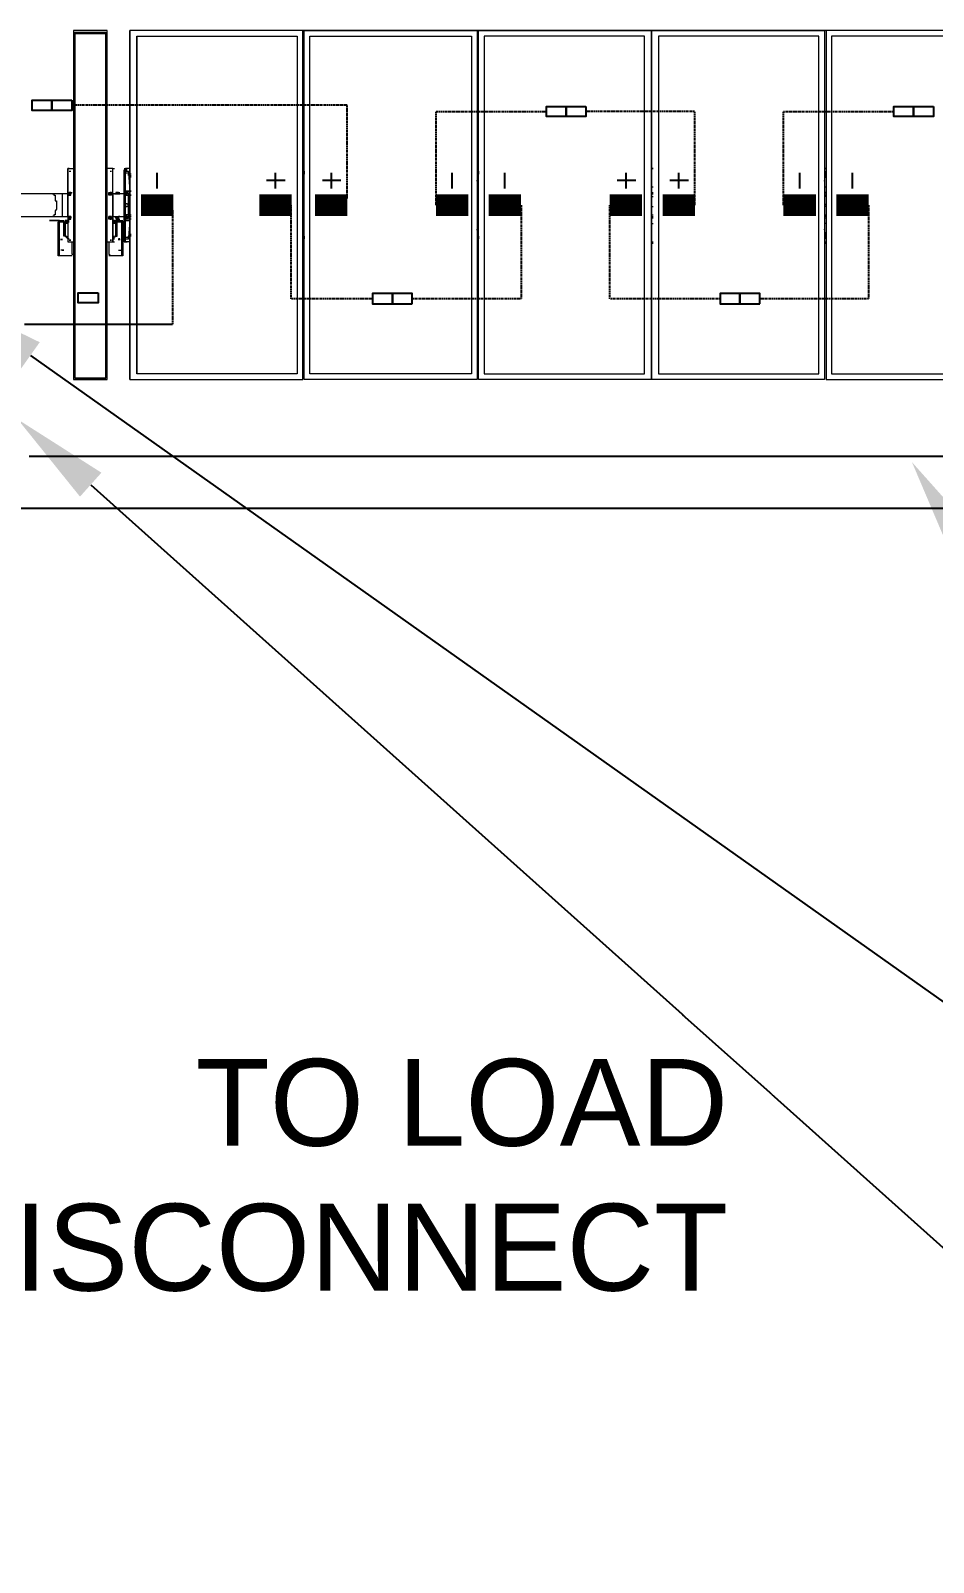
# Model space of a CAD drawing. Header units: feet. Extents: x -9903 to 12307, y -41 to 4121.
# Drawn here: x 6269.3 to 6477.2, y 1094.8 to 1447.3 of the extents above; entities that cross this region are included whole.
import ezdxf
from ezdxf import colors
from ezdxf.entities.mleader import LeaderData, LeaderLine
from ezdxf.lldxf.tags import DXFTag
from ezdxf.math import Vec2, Vec3

# ---------------------------------------------------------------- set-up
doc = ezdxf.new("R2010")
doc.units = ezdxf.units.FT
doc.header["$MEASUREMENT"] = 0
doc.linetypes.add('HIDDEN', pattern=[0.375, 0.25, -0.125])
for name, color, linetype in [('E-DC HARNESS-NEG', 170, 'DC HARNESS CABLE'), ('E-DC HARNESS-POS', 10, 'DC HARNESS CABLE'), ('E-HARN-COMP', 8, 'Continuous'), ('E-TRNK-CABL-NEG', 6, 'HIDDEN'), ('E-TRUNK-CABLE-POS', 6, 'HIDDEN'), ('G-ANNO-TEXT', 1, 'Continuous'), ('Polarity-Text', 7, 'Continuous')]:
    doc.layers.add(name, color=color, linetype=linetype)
doc.styles.add('NEI-A', font='arial.ttf')
doc.styles.get("Standard").update_dxf_attribs({"font": 'arial.ttf'})
tags = doc.linetypes.add('DC HARNESS CABLE', pattern='A,0.5,-0.2,["DH",Standard,S=0.1,R=0,X=-0.1,Y=-0.05],-0.2', length=0.9).pattern_tags.tags
tags[6] = DXFTag(74, 10)

# ---------------------------------------------------------------- blocks, each defined once
blk = doc.blocks.new('A$C47dfd34d')
at = {"lineweight": 5}
for points in [[(10.1029, 0.4133), (10.1029, 0), (10.1429, 0), (10.1429, 0.4133)], [(10.1696, 0.4133), (10.1696, 0), (10.3746, 0), (10.3746, 0.4133)], [(10.1696, 0), (10.1696, 0.4133)], [(10.3679, 0.4067), (10.3679, 0.0067), (10.1779, 0.0067), (10.1779, 0.4067)], [(10.1779, 0.0067), (10.1779, 0.4067)], [(10.5812, 0.4133), (10.5812, 0), (10.3762, 0), (10.3762, 0.4133)], [(10.3829, 0.4067), (10.5746, 0.4067), (10.5746, 0.0067), (10.3829, 0.0067)], [(10.5829, 0.4133), (10.7879, 0.4133), (10.7879, 0), (10.5829, 0)], [(10.5896, 0.4067), (10.5896, 0.0067), (10.7796, 0.0067), (10.7796, 0.4067)], [(10.7879, 0.4133), (10.9929, 0.4133), (10.9929, 0), (10.7879, 0)], [(10.7962, 0.4067), (10.7962, 0.0067), (10.9862, 0.0067), (10.9862, 0.4067)], [(10.9946, 0), (11.1995, 0), (11.1995, 0.4133), (10.9946, 0.4133)], [(11.0012, 0.0067), (11.1929, 0.0067), (11.1929, 0.4067), (11.0012, 0.4067)], [(10.1629, 0.2417), (10.1629, 0.24)], [(10.3762, 0.25), (10.3746, 0.25)], [(10.5829, 0.25), (10.5812, 0.25)], [(10.7896, 0.25), (10.7879, 0.25)], [(10.9946, 0.25), (10.9929, 0.25)], [(10.0979, 0.2217), (10.0963, 0.22), (10.0979, 0.2183), (10.0996, 0.22)], [(10.0996, 0.22), (10.0979, 0.22)], [(10.1446, 0.22), (10.1446, 0.2217), (10.1463, 0.2217), (10.1446, 0.22), (10.1463, 0.22), (10.1479, 0.22), (10.1463, 0.22), (10.1479, 0.22), (10.1463, 0.22), (10.1479, 0.22), (10.1479, 0.2183), (10.1463, 0.2183), (10.1446, 0.2183)], [(10.1463, 0.2217), (10.1446, 0.22), (10.1463, 0.2183), (10.1479, 0.22)], [(10.1479, 0.22), (10.1479, 0.2217), (10.1479, 0.22), (10.1463, 0.22), (10.1479, 0.22), (10.1479, 0.2183), (10.1463, 0.2183), (10.1463, 0.22)], [(10.1513, 0.22), (10.1529, 0.22)], [(10.1579, 0.22), (10.1563, 0.22)], [(10.1663, 0.2083), (10.1646, 0.2083), (10.1646, 0.205), (10.1663, 0.205), (10.1679, 0.2067)], [(10.0863, 0.1867), (10.0846, 0.1867)], [(10.0929, 0.1867), (10.0929, 0.17), (10.0913, 0.17), (10.0913, 0.1867)], [(10.0946, 0.1883), (10.0963, 0.1883)], [(10.0963, 0.1867), (10.0946, 0.1867), (10.0946, 0.1883), (10.0963, 0.1883)], [(10.0979, 0.1933), (10.0963, 0.1917), (10.0979, 0.19), (10.0996, 0.1917)], [(10.1463, 0.1933), (10.1446, 0.1917), (10.1463, 0.19), (10.1479, 0.1917)], [(10.1529, 0.1867), (10.1513, 0.1867), (10.1496, 0.1867)], [(10.1529, 0.1867), (10.1513, 0.1867)], [(10.1546, 0.19), (10.1563, 0.19), (10.1529, 0.19)], [(10.1546, 0.1867), (10.1563, 0.1867), (10.1546, 0.1867), (10.1529, 0.1867)], [(10.1629, 0.1917), (10.1629, 0.19)], [(10.0996, 0.165), (10.0979, 0.165)], [(10.1479, 0.165), (10.1463, 0.165)], [(10.1629, 0.1733), (10.1629, 0.1717), (10.1629, 0.1633)], [(10.1646, 0.1633), (10.1629, 0.1633), (10.1646, 0.1633), (10.1663, 0.1633)], [(10.1713, 0.1717), (10.1696, 0.1717)], [(10.1413, 0.0017), (10.1046, 0.0017)]]:
    blk.add_lwpolyline(points, close=True, dxfattribs=at)
for points in [[(10.1046, 0.41), (10.1046, 0.0017), (10.1046, 0.4116), (10.1046, 0.41), (10.1413, 0.41)], [(10.1046, 0.4116), (10.1413, 0.4116)], [(10.1413, 0.4116), (10.1413, 0.0017), (10.1413, 0.4116)], [(11.6112, 0.4133), (10.1696, 0.4133)], [(10.0329, 0.1933), (10.0779, 0.1933), (10.0896, 0.1933), (10.0963, 0.1933), (10.0963, 0.1917), (10.0963, 0.19), (10.0979, 0.19), (10.0996, 0.19), (10.0996, 0.1917), (10.0996, 0.1933), (10.0979, 0.1933), (10.0996, 0.1933), (10.0996, 0.1917), (10.0979, 0.1917), (10.0979, 0.19), (10.0996, 0.19), (10.0996, 0.1917), (10.0979, 0.1917), (10.0996, 0.1917), (10.0979, 0.1917), (10.0996, 0.1917), (10.0979, 0.1917), (10.0996, 0.1917), (10.0979, 0.1917), (10.0963, 0.1917), (10.0979, 0.1933), (10.0963, 0.1933), (10.0963, 0.22), (10.0963, 0.2183), (10.0979, 0.2183), (10.0996, 0.2183), (10.0996, 0.22), (10.0996, 0.2217), (10.0979, 0.2217), (10.0963, 0.22), (10.0896, 0.22), (10.0779, 0.22), (10.0329, 0.22)], [(10.0979, 0.25), (10.0963, 0.25), (10.0963, 0.1633), (10.0979, 0.1633)], [(10.0963, 0.2217), (10.0963, 0.25), (10.1029, 0.25)], [(10.0979, 0.2467), (10.0996, 0.2467)], [(10.1429, 0.1633), (10.1496, 0.1633), (10.1496, 0.25), (10.1429, 0.25)], [(10.1463, 0.2217), (10.1479, 0.2217), (10.1463, 0.2217), (10.1479, 0.2217), (10.1496, 0.2217), (10.1496, 0.25), (10.1513, 0.25)], [(10.1463, 0.2467), (10.1479, 0.2467)], [(10.1629, 0.25), (10.1646, 0.25), (10.1646, 0.2467), (10.1629, 0.2467)], [(10.1629, 0.2417), (10.1629, 0.2483), (10.1629, 0.2417)], [(10.1629, 0.2483), (10.1646, 0.2483), (10.1663, 0.2483), (10.1646, 0.2483)], [(10.1629, 0.245), (10.1646, 0.245), (10.1646, 0.2467), (10.1679, 0.2467), (10.1679, 0.245), (10.1696, 0.2233), (10.1646, 0.2233), (10.1629, 0.2233), (10.1646, 0.2233), (10.1646, 0.245), (10.1679, 0.245), (10.1696, 0.2433), (10.1696, 0.2283)], [(10.1629, 0.2217), (10.1629, 0.24), (10.1629, 0.2217)], [(10.1696, 0.25), (10.1646, 0.25)], [(10.1679, 0.2417), (10.1679, 0.2433)], [(10.1713, 0.2433), (10.1696, 0.2433), (10.1696, 0.2417), (10.1696, 0.24), (10.1713, 0.24)], [(10.1696, 0.2417), (10.1713, 0.2417)], [(10.1696, 0.24), (10.1696, 0.235)], [(10.3746, 0.235), (10.3762, 0.2467), (10.3762, 0.2433)], [(10.5812, 0.235), (10.5829, 0.2467), (10.5829, 0.2433)], [(10.7879, 0.235), (10.7879, 0.2467), (10.7879, 0.2433)], [(10.9929, 0.235), (10.9946, 0.2467), (10.9946, 0.2433)], [(10.0779, 0.22), (10.0796, 0.22), (10.0796, 0.2183), (10.0813, 0.2183), (10.0813, 0.2167), (10.0813, 0.215), (10.0813, 0.2133), (10.0813, 0.2117), (10.0829, 0.2117), (10.0829, 0.21), (10.0829, 0.2083), (10.0829, 0.2067), (10.0829, 0.205), (10.0829, 0.2033), (10.0829, 0.2017), (10.0813, 0.2), (10.0813, 0.1983), (10.0813, 0.1967), (10.0813, 0.195), (10.0796, 0.195), (10.0796, 0.1933), (10.0779, 0.1933)], [(10.0896, 0.22), (10.0896, 0.1933)], [(10.0996, 0.2217), (10.0996, 0.22), (10.0979, 0.22), (10.0979, 0.2183), (10.0996, 0.2183), (10.0996, 0.22), (10.0979, 0.22), (10.0963, 0.22), (10.0963, 0.2217), (10.0979, 0.2217), (10.0996, 0.2217), (10.1013, 0.2217)], [(10.0963, 0.2217), (10.0963, 0.2217)], [(10.0963, 0.22), (10.0963, 0.22)], [(10.0963, 0.2183), (10.0963, 0.2183)], [(10.0979, 0.2217), (10.0979, 0.2217)], [(10.0979, 0.22), (10.0996, 0.22)], [(10.0979, 0.22), (10.0996, 0.22)], [(10.0979, 0.22), (10.0996, 0.22)], [(10.0979, 0.22), (10.0996, 0.22)], [(10.0979, 0.2183), (10.0979, 0.2183)], [(10.0996, 0.2217), (10.0996, 0.2217)], [(10.0996, 0.22), (10.0996, 0.22)], [(10.0996, 0.2183), (10.0996, 0.2183)], [(10.1446, 0.2217), (10.1446, 0.2217)], [(10.1446, 0.22), (10.1446, 0.22)], [(10.1446, 0.2183), (10.1446, 0.2183)], [(10.1463, 0.2217), (10.1463, 0.2217)], [(10.1463, 0.2183), (10.1463, 0.2183)], [(10.1479, 0.2217), (10.1479, 0.2217)], [(10.1479, 0.22), (10.1479, 0.22)], [(10.1479, 0.2183), (10.1479, 0.2183)], [(10.1563, 0.2217), (10.1546, 0.2217), (10.1529, 0.2217), (10.1546, 0.2217), (10.1529, 0.2217), (10.1563, 0.2217), (10.1529, 0.2217), (10.1529, 0.22), (10.1563, 0.22), (10.1513, 0.22), (10.1496, 0.22), (10.1496, 0.1933), (10.1513, 0.1933), (10.1563, 0.1933)], [(10.1513, 0.22), (10.1563, 0.22)], [(10.1629, 0.22), (10.1563, 0.22), (10.1563, 0.2217), (10.1579, 0.2217)], [(10.1629, 0.2217), (10.1629, 0.22), (10.1629, 0.2217)], [(10.1679, 0.2217), (10.1646, 0.2217), (10.1629, 0.2217), (10.1646, 0.2217), (10.1646, 0.2183), (10.1629, 0.2183)], [(10.1696, 0.1633), (10.1646, 0.1633), (10.1646, 0.1667), (10.1679, 0.1667), (10.1679, 0.1683), (10.1646, 0.1683), (10.1646, 0.1883), (10.1629, 0.1883), (10.1629, 0.19), (10.1646, 0.19), (10.1646, 0.1917), (10.1679, 0.1917), (10.1679, 0.22), (10.1696, 0.22), (10.1646, 0.22), (10.1663, 0.22)], [(10.1629, 0.22), (10.1629, 0.1933), (10.1629, 0.22)], [(10.1646, 0.2217), (10.1646, 0.2233), (10.1663, 0.2233)], [(10.1646, 0.2233), (10.1696, 0.2233), (10.1713, 0.2233), (10.1696, 0.2233), (10.1696, 0.22), (10.1696, 0.2183), (10.1713, 0.2183)], [(10.1696, 0.195), (10.1646, 0.195), (10.1646, 0.2183), (10.1663, 0.2183), (10.1646, 0.2183), (10.1646, 0.22)], [(10.1663, 0.2183), (10.1646, 0.2183), (10.1696, 0.2183), (10.1713, 0.2183), (10.1696, 0.2183)], [(10.3746, 0.2283), (10.3762, 0.2283)], [(10.3762, 0.2217), (10.3746, 0.2217)], [(10.3746, 0.22), (10.3762, 0.22)], [(10.3762, 0.2167), (10.3746, 0.2167), (10.3762, 0.2183)], [(10.5812, 0.2283), (10.5829, 0.2283)], [(10.5829, 0.2217), (10.5812, 0.2217)], [(10.5812, 0.22), (10.5829, 0.22)], [(10.5829, 0.2167), (10.5812, 0.2167), (10.5829, 0.2183)], [(10.7879, 0.2283), (10.7896, 0.2283)], [(10.7879, 0.2217), (10.7896, 0.2217)], [(10.7879, 0.22), (10.7896, 0.22)], [(10.7879, 0.2183), (10.7879, 0.2167), (10.7896, 0.2167)], [(10.9929, 0.2283), (10.9946, 0.2283)], [(10.9946, 0.2217), (10.9929, 0.2217)], [(10.9929, 0.22), (10.9946, 0.22)], [(10.9946, 0.2167), (10.9929, 0.2167), (10.9946, 0.2183)], [(10.3746, 0.2067), (10.3762, 0.2083)], [(10.3762, 0.205), (10.3746, 0.205)], [(10.5812, 0.2067), (10.5829, 0.2083)], [(10.5829, 0.205), (10.5812, 0.205)], [(10.7879, 0.2067), (10.7879, 0.2083)], [(10.7879, 0.205), (10.7896, 0.205)], [(10.9929, 0.2067), (10.9946, 0.2083)], [(10.9946, 0.205), (10.9929, 0.205)], [(10.0746, 0.1883), (10.0763, 0.1883), (10.0746, 0.1883)], [(10.0763, 0.1883), (10.0779, 0.1883)], [(10.0829, 0.1883), (10.0763, 0.1883), (10.0829, 0.1883)], [(10.0829, 0.1883), (10.0863, 0.1883), (10.0829, 0.1883)], [(10.0863, 0.1467), (10.0846, 0.1467), (10.0846, 0.1867), (10.0863, 0.1867), (10.0863, 0.1883), (10.0913, 0.1883), (10.0913, 0.1867), (10.0929, 0.1867), (10.0946, 0.1867), (10.0929, 0.1867), (10.0946, 0.1867), (10.0929, 0.1867), (10.0946, 0.1867), (10.0929, 0.1867), (10.0946, 0.1867), (10.0963, 0.1867), (10.0979, 0.1867), (10.0963, 0.1867), (10.0979, 0.1867), (10.0963, 0.1867), (10.0979, 0.1867), (10.0963, 0.1867), (10.0946, 0.1867), (10.0963, 0.1867), (10.0946, 0.1867), (10.0963, 0.1867), (10.0946, 0.1867), (10.0963, 0.1867), (10.0946, 0.1867), (10.0929, 0.1867), (10.0946, 0.1867), (10.0946, 0.1883), (10.0963, 0.1883), (10.0979, 0.1883), (10.0963, 0.1883), (10.0946, 0.1883), (10.0929, 0.1883)], [(10.0863, 0.1883), (10.0846, 0.1883)], [(10.1013, 0.1467), (10.0863, 0.1467), (10.0863, 0.1867), (10.0913, 0.1867)], [(10.0929, 0.17), (10.0929, 0.185), (10.0929, 0.1867), (10.0946, 0.1867)], [(10.0929, 0.1867), (10.0963, 0.1867)], [(10.0963, 0.185), (10.0929, 0.185)], [(10.0946, 0.1867), (10.0946, 0.1867)], [(10.0963, 0.1933), (10.0963, 0.1933)], [(10.0963, 0.1917), (10.0963, 0.1917)], [(10.0963, 0.1917), (10.0963, 0.1633), (10.1029, 0.1633)], [(10.0963, 0.19), (10.0963, 0.19)], [(10.0963, 0.1867), (10.0963, 0.1867)], [(10.0979, 0.1933), (10.0979, 0.1933)], [(10.0979, 0.19), (10.0979, 0.19)], [(10.0996, 0.1933), (10.0996, 0.1933)], [(10.0996, 0.1917), (10.0996, 0.1917)], [(10.0996, 0.19), (10.0996, 0.19)], [(10.1446, 0.1933), (10.1446, 0.1933)], [(10.1479, 0.1917), (10.1479, 0.1933), (10.1463, 0.1933), (10.1479, 0.1933), (10.1479, 0.1917), (10.1479, 0.19), (10.1463, 0.19), (10.1446, 0.19), (10.1446, 0.1917), (10.1446, 0.1933), (10.1463, 0.1933), (10.1446, 0.1933), (10.1463, 0.1917), (10.1479, 0.1917), (10.1463, 0.1917), (10.1479, 0.1917), (10.1463, 0.1917), (10.1479, 0.1917), (10.1463, 0.1917), (10.1463, 0.19), (10.1479, 0.19), (10.1479, 0.1917), (10.1463, 0.1917), (10.1479, 0.1917), (10.1496, 0.1917), (10.1496, 0.1633), (10.1513, 0.1633)], [(10.1446, 0.1917), (10.1446, 0.1917)], [(10.1446, 0.19), (10.1446, 0.19)], [(10.1546, 0.185), (10.1529, 0.185), (10.1529, 0.17), (10.1546, 0.17), (10.1546, 0.1867), (10.1596, 0.1867), (10.1596, 0.1467), (10.1446, 0.1467)], [(10.1463, 0.1933), (10.1463, 0.1933)], [(10.1463, 0.19), (10.1463, 0.19)], [(10.1479, 0.1933), (10.1479, 0.1933)], [(10.1479, 0.1917), (10.1479, 0.1917)], [(10.1479, 0.19), (10.1479, 0.19)], [(10.1496, 0.1883), (10.1513, 0.1883), (10.1513, 0.1867)], [(10.1513, 0.1883), (10.1496, 0.1883)], [(10.1496, 0.1883), (10.1513, 0.1883), (10.1529, 0.1883), (10.1546, 0.1883)], [(10.1529, 0.1867), (10.1496, 0.1867), (10.1513, 0.1867), (10.1529, 0.1867), (10.1529, 0.185), (10.1529, 0.1867), (10.1546, 0.1867), (10.1529, 0.1867), (10.1546, 0.1867), (10.1546, 0.1883), (10.1596, 0.1883), (10.1596, 0.1867), (10.1613, 0.1867), (10.1613, 0.1467), (10.1596, 0.1467)], [(10.1496, 0.1867), (10.1496, 0.1867)], [(10.1496, 0.1867), (10.1496, 0.1867)], [(10.1496, 0.1867), (10.1513, 0.1867)], [(10.1496, 0.1867), (10.1513, 0.1867)], [(10.1496, 0.1867), (10.1513, 0.1867), (10.1529, 0.1867)], [(10.1496, 0.1867), (10.1513, 0.1867)], [(10.1496, 0.1667), (10.1496, 0.1683), (10.1513, 0.17), (10.1496, 0.1683), (10.1496, 0.1667), (10.1513, 0.1667), (10.1496, 0.1667), (10.1529, 0.17), (10.1529, 0.185), (10.1496, 0.185)], [(10.1513, 0.1933), (10.1563, 0.1933), (10.1629, 0.1933), (10.1646, 0.1933), (10.1646, 0.195), (10.1663, 0.195), (10.1646, 0.195), (10.1646, 0.1933), (10.1646, 0.1917), (10.1629, 0.1917), (10.1646, 0.1917), (10.1646, 0.1933)], [(10.1579, 0.1933), (10.1563, 0.1933), (10.1563, 0.1917), (10.1529, 0.1917), (10.1513, 0.1933), (10.1529, 0.1933)], [(10.1513, 0.1883), (10.1513, 0.1867)], [(10.1513, 0.1867), (10.1529, 0.1867)], [(10.1513, 0.1867), (10.1529, 0.1867)], [(10.1513, 0.1867), (10.1529, 0.1867)], [(10.1513, 0.1867), (10.1529, 0.1867)], [(10.1513, 0.1867), (10.1529, 0.1867)], [(10.1529, 0.1917), (10.1529, 0.19), (10.1546, 0.19), (10.1529, 0.19), (10.1563, 0.19)], [(10.1563, 0.1917), (10.1563, 0.19), (10.1579, 0.19)], [(10.1596, 0.1883), (10.1613, 0.1883)], [(10.1629, 0.1867), (10.1613, 0.1867), (10.1596, 0.1867)], [(10.1629, 0.1917), (10.1629, 0.1933), (10.1629, 0.1917)], [(10.1629, 0.19), (10.1629, 0.1733), (10.1629, 0.19)], [(10.1663, 0.1933), (10.1646, 0.1933), (10.1696, 0.1933), (10.1696, 0.195), (10.1713, 0.195)], [(10.1646, 0.1917), (10.1646, 0.1917)], [(10.1696, 0.1883), (10.1696, 0.19), (10.1646, 0.19), (10.1646, 0.1883), (10.1696, 0.1883), (10.1679, 0.1683), (10.1679, 0.17)], [(10.1713, 0.19), (10.1696, 0.19), (10.1696, 0.1933), (10.1696, 0.1917)], [(10.1696, 0.1933), (10.1713, 0.1933)], [(10.1696, 0.17), (10.1696, 0.185)], [(10.3746, 0.195), (10.3762, 0.195)], [(10.3762, 0.1933), (10.3746, 0.1933)], [(10.3746, 0.1917), (10.3762, 0.1917)], [(10.3762, 0.185), (10.3746, 0.185)], [(10.5812, 0.195), (10.5829, 0.195)], [(10.5829, 0.1933), (10.5812, 0.1933)], [(10.5812, 0.1917), (10.5829, 0.1917)], [(10.5829, 0.185), (10.5812, 0.185)], [(10.7879, 0.195), (10.7896, 0.195)], [(10.7879, 0.1933), (10.7896, 0.1933)], [(10.7879, 0.1917), (10.7896, 0.1917)], [(10.7879, 0.185), (10.7896, 0.185)], [(10.9929, 0.195), (10.9946, 0.195)], [(10.9946, 0.1933), (10.9929, 0.1933)], [(10.9929, 0.1917), (10.9946, 0.1917)], [(10.9946, 0.185), (10.9929, 0.185)], [(10.0879, 0.1667), (10.0879, 0.165)], [(10.0896, 0.165), (10.0896, 0.1667)], [(10.0946, 0.17), (10.0963, 0.1683), (10.0963, 0.1667), (10.0979, 0.1667), (10.0963, 0.1667), (10.0929, 0.17), (10.0946, 0.17), (10.0963, 0.1683), (10.0963, 0.1667)], [(10.0963, 0.1683), (10.0963, 0.1683)], [(10.1029, 0.1483), (10.1013, 0.1483), (10.1013, 0.1633)], [(10.1446, 0.1633), (10.1446, 0.1483), (10.1463, 0.1483)], [(10.1496, 0.1683), (10.1496, 0.1683)], [(10.1579, 0.165), (10.1579, 0.1667), (10.1563, 0.1667), (10.1563, 0.165)], [(10.1629, 0.1667), (10.1646, 0.1667), (10.1646, 0.1683), (10.1629, 0.1683)], [(10.1679, 0.1667), (10.1696, 0.1683)], [(10.1713, 0.17), (10.1696, 0.17), (10.1696, 0.1717), (10.1696, 0.1733), (10.1696, 0.1783)], [(10.3762, 0.17), (10.3762, 0.1667), (10.3746, 0.1783)], [(10.3746, 0.1633), (10.3762, 0.1633)], [(10.3762, 0.1667), (10.3762, 0.1667)], [(10.5829, 0.17), (10.5829, 0.1667), (10.5812, 0.1783)], [(10.5812, 0.1633), (10.5829, 0.1633)], [(10.5829, 0.1667), (10.5829, 0.1667)], [(10.7879, 0.17), (10.7879, 0.1667), (10.7879, 0.1783)], [(10.7879, 0.1667), (10.7879, 0.1667)], [(10.7879, 0.1633), (10.7896, 0.1633)], [(10.9946, 0.17), (10.9946, 0.1667), (10.9929, 0.1783)], [(10.9929, 0.1633), (10.9946, 0.1633)], [(10.9946, 0.1667), (10.9946, 0.1667)], [(10.0896, 0.1533), (10.0913, 0.1533), (10.0896, 0.1533), (10.0879, 0.1533)], [(10.1563, 0.1533), (10.1579, 0.1533), (10.1596, 0.1533)], [(10.3746, 0.1617), (10.3762, 0.1617)], [(10.5812, 0.1617), (10.5829, 0.1617)], [(10.7879, 0.1617), (10.7896, 0.1617)], [(10.9929, 0.1617), (10.9946, 0.1617)]]:
    blk.add_lwpolyline(points, dxfattribs=at)

msp = doc.modelspace()

# ---------------------------------------------------------------- linework, layer by layer
at = {"layer": 'E-DC HARNESS-NEG', "ltscale": 0.5}
for points in [[(6301.91, 1379.67), (6267.9, 1379.67)], [(6250.94, 1337.4), (6903.41, 1337.4)]]:
    msp.add_lwpolyline(points, dxfattribs=at)
at = {"layer": 'E-DC HARNESS-POS', "ltscale": 0.5}
msp.add_lwpolyline([(6268.94, 1349.4), (6863.84, 1349.4)], dxfattribs=at)
at = {"layer": 'E-HARN-COMP'}
for points in [[(6274.18, 1431.3), (6274.18, 1428.98), (6269.62, 1428.98), (6269.62, 1431.3)], [(6278.75, 1431.3), (6278.75, 1428.98), (6274.18, 1428.98), (6274.18, 1431.3)], [(6392.59, 1429.87), (6392.59, 1427.54), (6388.03, 1427.54), (6388.03, 1429.87)], [(6397.15, 1429.87), (6397.15, 1427.54), (6392.59, 1427.54), (6392.59, 1429.87)], [(6472.59, 1429.87), (6472.59, 1427.54), (6468.03, 1427.54), (6468.03, 1429.87)], [(6477.15, 1429.87), (6477.15, 1427.54), (6472.59, 1427.54), (6472.59, 1429.87)], [(6284.8, 1386.96), (6284.8, 1384.64), (6280.24, 1384.64), (6280.24, 1386.96)], [(6352.59, 1384.47), (6352.59, 1386.8), (6348.03, 1386.8), (6348.03, 1384.47)], [(6357.16, 1384.47), (6357.16, 1386.8), (6352.59, 1386.8), (6352.59, 1384.47)], [(6432.59, 1384.47), (6432.59, 1386.8), (6428.03, 1386.8), (6428.03, 1384.47)], [(6437.16, 1384.47), (6437.16, 1386.8), (6432.59, 1386.8), (6432.59, 1384.47)]]:
    msp.add_lwpolyline(points, close=True, dxfattribs=at)
at = {"layer": 'E-HARN-COMP', "const_width": 5}
for points in [[(6294.7, 1407.17), (6302.15, 1407.17)], [(6321.92, 1407.17), (6329.38, 1407.17)], [(6342.23, 1407.17), (6334.78, 1407.17)], [(6362.64, 1407.17), (6370.09, 1407.17)], [(6382.23, 1407.17), (6374.77, 1407.17)], [(6402.63, 1407.17), (6410.09, 1407.17)], [(6422.23, 1407.17), (6414.78, 1407.17)], [(6442.64, 1407.17), (6450.09, 1407.17)], [(6462.23, 1407.17), (6454.77, 1407.17)]]:
    msp.add_lwpolyline(points, dxfattribs=at)
at = {"layer": 'E-TRNK-CABL-NEG', "ltscale": 0.1}
for points in [[(6362.64, 1407.17), (6362.64, 1428.7), (6388.03, 1428.7)], [(6442.64, 1407.17), (6442.64, 1428.7), (6468.03, 1428.7)], [(6382.23, 1407.17), (6382.23, 1385.63), (6357.16, 1385.63)], [(6462.22, 1407.17), (6462.22, 1385.63), (6437.15, 1385.63)], [(6301.91, 1406.03), (6301.91, 1379.67)]]:
    msp.add_lwpolyline(points, dxfattribs=at)
at = {"layer": 'E-TRUNK-CABLE-POS', "ltscale": 0.1}
for points in [[(6342.15, 1408.61), (6342.15, 1430.14), (6278.75, 1430.14)], [(6422.23, 1407.17), (6422.23, 1428.7), (6397.15, 1428.7)], [(6348.03, 1385.63), (6329.27, 1385.63), (6329.27, 1407.17)], [(6428.02, 1385.63), (6402.63, 1385.63), (6402.63, 1407.17)]]:
    msp.add_lwpolyline(points, dxfattribs=at)
at = {"layer": 'Polarity-Text'}
for p, q in [((6298.35, 1414.63), (6298.35, 1411.01)), ((6325.61, 1414.63), (6325.61, 1411.01)), ((6338.47, 1414.63), (6338.47, 1411.01)), ((6366.29, 1414.63), (6366.29, 1411.01)), ((6378.42, 1414.63), (6378.42, 1411.01)), ((6406.32, 1414.63), (6406.32, 1411.01)), ((6418.47, 1414.63), (6418.47, 1411.01)), ((6446.29, 1414.63), (6446.29, 1411.01)), ((6458.42, 1414.63), (6458.42, 1411.01)), ((6327.89, 1412.82), (6323.61, 1412.82)), ((6340.74, 1412.82), (6336.47, 1412.82)), ((6408.6, 1412.82), (6404.33, 1412.82)), ((6420.74, 1412.82), (6416.47, 1412.82))]:
    msp.add_line(p, q, dxfattribs=at)

# ---------------------------------------------------------------- block references
at = {"xscale": 194.318304, "yscale": 194.318304, "zscale": 194.318304}
msp.add_blockref('A$C47dfd34d', (4315.98, 1367.01), dxfattribs=at)

# ---------------------------------------------------------------- texts
at = {"layer": 'G-ANNO-TEXT', "insert": (6429.9, 1157.02, -22.9), "char_height": 20, "width": 320.0701, "attachment_point": 9, "style": 'NEI-A', "bg_fill": 3, "box_fill_scale": 1.5, "bg_fill_color": 256, "bg_fill_transparency": 0}
msp.add_mtext('TO LOAD \\PBREAK DISCONNECT', dxfattribs=at)

# ---------------------------------------------------------------- next in the draw order: leaders
at = {"layer": 'G-ANNO-TEXT'}
ml = msp.add_multileader_mtext('Standard', dxfattribs=at)
ml.set_content('(+) BLA HARNESS', color=256, style='NEI-A')
ml.set_leader_properties()
ml.build(insert=Vec2(0, 0))
ml.multileader.update_dxf_attribs({"dogleg_length": 0.36, "arrow_head_size": 22.51})
ctx = ml.context
ctx.base_point, ctx.char_height, ctx.arrow_head_size, ctx.landing_gap_size, ctx.plane_origin = Vec3(6590.9, 1233.48), 20, 22.51, 23.05, Vec3(14031.02, -4163.72)
notes = []
notes.append((ctx, [(0, (1, 1, 0), (6544.8, 1233.48), (1, 0), 46.1, [(1, [(6472.22, 1348.01)], 0, [])])]))
ctx.mtext.insert, ctx.mtext.width, ctx.mtext.flow_direction = Vec3(6613.95, 1246.42), 260.1348, 5
ctx.mtext.has_bg_fill, ctx.mtext.bg_color, ctx.mtext.bg_scale_factor, ctx.mtext.bg_transparency, ctx.mtext.use_window_bg_color = 1, -1073741824, 1.5, 0, 1
for ctx, leaders in notes:
    for number, flags, end, landing, length, lines in leaders:
        leader = LeaderData()
        leader.index, (leader.has_last_leader_line, leader.has_dogleg_vector, leader.attachment_direction) = number, flags
        leader.last_leader_point, leader.dogleg_vector, leader.dogleg_length = Vec3(end), Vec3(landing), length
        for number, points, colour, breaks in lines:
            line = LeaderLine()
            line.index, line.vertices, line.color, line.breaks = number, Vec3.list(points), colors.encode_raw_color(colour), breaks
            leader.lines.append(line)
        ctx.leaders.append(leader)

# ---------------------------------------------------------------- next in the draw order: leaders
ml = msp.add_multileader_mtext('Standard', dxfattribs=at)
ml.set_content('(+) SHORT BLA HARNESS', color=256, style='NEI-A')
ml.set_leader_properties()
ml.build(insert=Vec2(0, 0))
ml.multileader.update_dxf_attribs({"dogleg_length": 0.36, "arrow_head_size": 22.51})
ctx = ml.context
ctx.base_point, ctx.char_height, ctx.arrow_head_size, ctx.landing_gap_size, ctx.plane_origin = Vec3(6587.32, 1111.83, -22.9), 20, 22.51, 23.05, Vec3(13819.64, -4149.18, -22.9)
notes = []
notes.append((ctx, [(0, (1, 1, 0), (6541.22, 1111.83, -22.9), (1, 0), 46.1, [(1, [(6266.34, 1357.83, -22.9)], 0, [])])]))
ctx.mtext.insert, ctx.mtext.width, ctx.mtext.flow_direction = Vec3(6610.37, 1124.77, -22.9), 345.503, 5
ctx.mtext.has_bg_fill, ctx.mtext.bg_color, ctx.mtext.bg_scale_factor, ctx.mtext.bg_transparency, ctx.mtext.use_window_bg_color = 1, -1073741824, 1.5, 0, 1
for ctx, leaders in notes:
    for number, flags, end, landing, length, lines in leaders:
        leader = LeaderData()
        leader.index, (leader.has_last_leader_line, leader.has_dogleg_vector, leader.attachment_direction) = number, flags
        leader.last_leader_point, leader.dogleg_vector, leader.dogleg_length = Vec3(end), Vec3(landing), length
        for number, points, colour, breaks in lines:
            line = LeaderLine()
            line.index, line.vertices, line.color, line.breaks = number, Vec3.list(points), colors.encode_raw_color(colour), breaks
            leader.lines.append(line)
        ctx.leaders.append(leader)

# ---------------------------------------------------------------- next in the draw order: leaders
ml = msp.add_multileader_mtext('Standard', dxfattribs=at)
ml.set_content('MOTOR GAP STRING JUMPER', color=256, style='NEI-A')
ml.set_leader_properties()
ml.build(insert=Vec2(0, 0))
ml.multileader.update_dxf_attribs({"dogleg_length": 0.36, "arrow_head_size": 22.51})
ctx = ml.context
ctx.base_point, ctx.char_height, ctx.arrow_head_size, ctx.landing_gap_size, ctx.plane_origin = Vec3(6590.41, 1177.82, -22.9), 20, 22.51, 23.05, Vec3(13884.5, -4177.89, -22.9)
notes = []
notes.append((ctx, [(0, (1, 1, 0), (6544.31, 1177.82, -22.9), (1, 0), 46.1, [(0, [(6250.86, 1385.59, -22.9)], 0, [])])]))
ctx.mtext.insert, ctx.mtext.rotation, ctx.mtext.width, ctx.mtext.flow_direction = Vec3(6613.46, 1187.99, -22.9), 6.283185, 406.5438, 5
ctx.mtext.has_bg_fill, ctx.mtext.bg_color, ctx.mtext.bg_scale_factor, ctx.mtext.bg_transparency, ctx.mtext.use_window_bg_color = 1, -1073741824, 1.5, 0, 1
for ctx, leaders in notes:
    for number, flags, end, landing, length, lines in leaders:
        leader = LeaderData()
        leader.index, (leader.has_last_leader_line, leader.has_dogleg_vector, leader.attachment_direction) = number, flags
        leader.last_leader_point, leader.dogleg_vector, leader.dogleg_length = Vec3(end), Vec3(landing), length
        for number, points, colour, breaks in lines:
            line = LeaderLine()
            line.index, line.vertices, line.color, line.breaks = number, Vec3.list(points), colors.encode_raw_color(colour), breaks
            leader.lines.append(line)
        ctx.leaders.append(leader)

doc.saveas('drawing.dxf')
